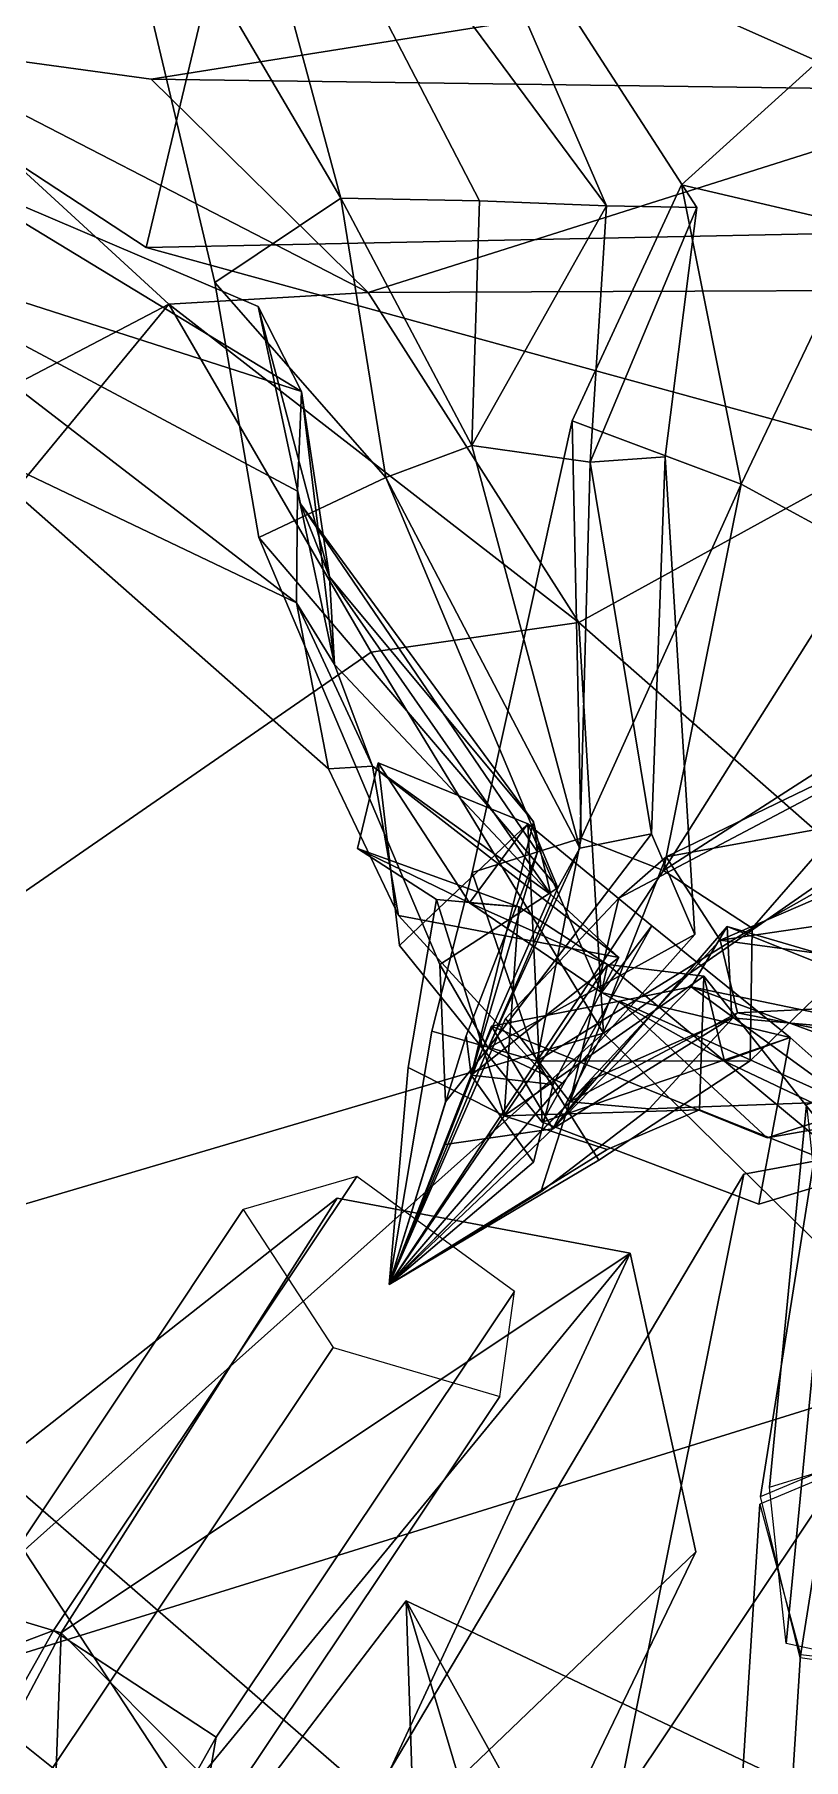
# Model space of a CAD drawing. Header units: metres. Extents: x -488 to 282, y -579 to 399.
# Drawn here: x 138.03 to 150.72, y 228.45 to 256.93 of the extents above; entities that cross this region are included whole.
import ezdxf

# ---------------------------------------------------------------- set-up
doc = ezdxf.new("R2010")
doc.units = ezdxf.units.M

msp = doc.modelspace()

# ---------------------------------------------------------------- linework, layer by layer
at = {"layer": 'coreopsi_1InfInt', "color": 3}
for points in [[(153.1245, 233.8626, 378.8858), (153.7363, 240.1705, 387.2582), (150.7728, 239.2593, 388.1613), (150.1609, 232.9514, 379.7889)], [(150.1609, 232.9514, 379.7889), (150.7728, 239.2593, 388.1613), (151.0481, 236.6798, 390.0847), (150.4362, 230.3719, 381.7122)], [(150.4362, 230.3719, 381.7122), (151.0481, 236.6798, 390.0847), (154.2466, 235.9918, 390.3692), (153.6347, 229.6839, 381.9968)], [(152.437, 227.3158, 370.6317), (152.854, 233.8638, 378.812), (150.0011, 232.6679, 379.9144), (149.5891, 226.1692, 371.7978)], [(149.5891, 226.1692, 371.7978), (150.0011, 232.6679, 379.9144), (150.6737, 230.1855, 381.8673), (150.2598, 223.6549, 373.7101)], [(150.2598, 223.6549, 373.7101), (150.6737, 230.1855, 381.8673), (153.8813, 229.8313, 381.9875), (153.4613, 223.2328, 373.7432)]]:
    msp.add_3dface(points, dxfattribs=at)
at = {"layer": 'coreopsi_1Pdcel', "color": 3}
for points in [[(152.8678, 233.9919, 378.9869), (153.7909, 239.806, 387.682), (150.9381, 238.6101, 388.7845), (150.015, 232.7961, 380.0894)], [(150.015, 232.7961, 380.0894), (150.9381, 238.6101, 388.7845), (151.5914, 235.9495, 390.4942), (150.6683, 230.1354, 381.799)], [(138.345, 230.5866, 330.7938), (143.3519, 238.0755, 336.0223), (141.4769, 237.5314, 338.5946), (136.3362, 229.8249, 333.2048)], [(141.0311, 228.8234, 331.1179), (145.9557, 236.1785, 336.2473), (143.3519, 238.0755, 336.0223), (138.345, 230.5866, 330.7938)], [(136.3362, 229.8249, 333.2048), (141.4769, 237.5314, 338.5946), (142.9589, 235.2534, 340.4382), (137.8183, 227.547, 335.0484)], [(140.7074, 226.9556, 333.7323), (145.7142, 234.4444, 338.9608), (145.9557, 236.1785, 336.2473), (141.0311, 228.8234, 331.1179)], [(150.6683, 230.1354, 381.799), (151.5914, 235.9495, 390.4942), (154.7872, 235.4859, 390.4649), (153.8641, 229.6718, 381.7698)], [(137.8183, 227.547, 335.0484), (142.9589, 235.2534, 340.4382), (145.7142, 234.4444, 338.9608), (140.7074, 226.9556, 333.7323)], [(134.1299, 223.0896, 324.9188), (138.345, 230.5866, 330.7938), (136.3362, 229.8249, 333.2048), (132.0108, 222.1112, 327.1506)], [(136.8837, 221.4596, 325.353), (141.0311, 228.8234, 331.1179), (138.345, 230.5866, 330.7938), (134.1299, 223.0896, 324.9188)], [(136.4922, 219.4586, 327.8573), (140.7074, 226.9556, 333.7323), (141.0311, 228.8234, 331.1179), (136.8837, 221.4596, 325.353)]]:
    msp.add_3dface(points, dxfattribs=at)
at = {"layer": 'coreopsi_1Petal1', "color": 3}
for points in [[(156.7451, 258.1953, 428.5307), (144.9867, 274.3163, 430.4439), (152.7607, 256.4177, 424.2938)], [(156.7451, 258.1953, 428.5307), (152.7607, 256.4177, 424.2938), (144.9867, 274.3163, 430.4439)], [(161.9774, 261.6222, 393.9005), (148.2143, 271.7744, 396.5371), (159.8847, 256.3162, 397.2447)], [(161.9774, 261.6222, 393.9005), (159.8847, 256.3162, 397.2447), (148.2143, 271.7744, 396.5371)], [(140.6328, 263.3239, 340.0279), (139.0429, 261.1072, 343.3558), (143.0867, 254.2246, 344.6667)], [(140.6328, 263.3239, 340.0279), (143.0867, 254.2246, 344.6667), (139.0429, 261.1072, 343.3558)], [(147.4718, 254.0972, 341.1129), (144.4691, 261.0244, 338.3729), (140.6328, 263.3239, 340.0279)], [(147.4718, 254.0972, 341.1129), (140.6328, 263.3239, 340.0279), (144.4691, 261.0244, 338.3729)], [(145.3779, 254.1804, 342.7848), (147.4718, 254.0972, 341.1129), (140.6328, 263.3239, 340.0279)], [(145.3779, 254.1804, 342.7848), (140.6328, 263.3239, 340.0279), (147.4718, 254.0972, 341.1129)], [(140.6328, 263.3239, 340.0279), (143.0867, 254.2246, 344.6667), (145.3779, 254.1804, 342.7848)], [(140.6328, 263.3239, 340.0279), (145.3779, 254.1804, 342.7848), (143.0867, 254.2246, 344.6667)], [(143.0867, 254.2246, 344.6667), (139.0429, 261.1072, 343.3558), (141.0067, 252.832, 346.4802)], [(143.0867, 254.2246, 344.6667), (141.0067, 252.832, 346.4802), (139.0429, 261.1072, 343.3558)], [(148.9624, 254.0695, 338.8849), (144.4691, 261.0244, 338.3729), (147.4718, 254.0972, 341.1129)], [(148.9624, 254.0695, 338.8849), (147.4718, 254.0972, 341.1129), (144.4691, 261.0244, 338.3729)], [(141.6023, 260.6441, 438.8218), (133.0594, 257.8887, 448.415), (139.876, 253.4092, 440.6976)], [(141.6023, 260.6441, 438.8218), (139.876, 253.4092, 440.6976), (133.0594, 257.8887, 448.415)], [(141.6023, 260.6441, 438.8218), (139.876, 253.4092, 440.6976), (157.0808, 253.7648, 430.4177)], [(141.6023, 260.6441, 438.8218), (157.0808, 253.7648, 430.4177), (139.876, 253.4092, 440.6976)], [(155.9129, 257.4209, 428.208), (141.6023, 260.6441, 438.8218), (157.0808, 253.7648, 430.4177)], [(155.9129, 257.4209, 428.208), (157.0808, 253.7648, 430.4177), (141.6023, 260.6441, 438.8218)], [(151.7174, 253.7409, 338.1578), (154.2001, 259.4164, 332.9554), (148.7073, 254.4433, 338.1701)], [(151.7174, 253.7409, 338.1578), (148.7073, 254.4433, 338.1701), (154.2001, 259.4164, 332.9554)], [(153.5929, 258.3652, 424.0988), (139.9558, 256.1922, 439.4537), (154.0544, 255.998, 429.2103)], [(153.5929, 258.3652, 424.0988), (154.0544, 255.998, 429.2103), (139.9558, 256.1922, 439.4537)], [(135.5404, 256.7929, 449.2305), (124.6777, 244.3223, 462.7454), (140.2463, 252.4772, 451.8503)], [(135.5404, 256.7929, 449.2305), (140.2463, 252.4772, 451.8503), (124.6777, 244.3223, 462.7454)], [(139.9558, 256.1922, 439.4537), (135.5404, 256.7929, 449.2305), (143.5405, 252.6704, 441.1171)], [(139.9558, 256.1922, 439.4537), (143.5405, 252.6704, 441.1171), (135.5404, 256.7929, 449.2305)], [(143.5405, 252.6704, 441.1171), (135.5404, 256.7929, 449.2305), (140.2463, 252.4772, 451.8503)], [(143.5405, 252.6704, 441.1171), (140.2463, 252.4772, 451.8503), (135.5404, 256.7929, 449.2305)], [(154.0544, 255.998, 429.2103), (139.9558, 256.1922, 439.4537), (143.5405, 252.6704, 441.1171)], [(154.0544, 255.998, 429.2103), (143.5405, 252.6704, 441.1171), (139.9558, 256.1922, 439.4537)], [(154.0544, 255.998, 429.2103), (143.5405, 252.6704, 441.1171), (157.0107, 252.7247, 430.0587)], [(154.0544, 255.998, 429.2103), (157.0107, 252.7247, 430.0587), (143.5405, 252.6704, 441.1171)], [(142.4408, 251.0333, 349.0059), (136.3713, 254.7229, 352.7555), (134.5203, 253.5762, 356.9984)], [(142.4408, 251.0333, 349.0059), (134.5203, 253.5762, 356.9984), (136.3713, 254.7229, 352.7555)], [(141.7209, 252.4396, 346.8401), (136.3713, 254.7229, 352.7555), (142.4408, 251.0333, 349.0059)], [(141.7209, 252.4396, 346.8401), (142.4408, 251.0333, 349.0059), (136.3713, 254.7229, 352.7555)], [(149.6937, 249.5073, 339.0092), (148.7073, 254.4433, 338.1701), (146.9038, 250.5522, 338.9639)], [(149.6937, 249.5073, 339.0092), (146.9038, 250.5522, 338.9639), (148.7073, 254.4433, 338.1701)], [(151.7174, 253.7409, 338.1578), (148.7073, 254.4433, 338.1701), (149.6937, 249.5073, 339.0092)], [(151.7174, 253.7409, 338.1578), (149.6937, 249.5073, 339.0092), (148.7073, 254.4433, 338.1701)], [(143.0867, 254.2246, 344.6667), (141.0067, 252.832, 346.4802), (143.8303, 249.6134, 343.7036)], [(143.0867, 254.2246, 344.6667), (143.8303, 249.6134, 343.7036), (141.0067, 252.832, 346.4802)], [(143.0867, 254.2246, 344.6667), (143.8303, 249.6134, 343.7036), (145.2487, 250.1427, 341.9137)], [(143.0867, 254.2246, 344.6667), (145.2487, 250.1427, 341.9137), (143.8303, 249.6134, 343.7036)], [(145.3779, 254.1804, 342.7848), (143.0867, 254.2246, 344.6667), (145.2487, 250.1427, 341.9137)], [(145.3779, 254.1804, 342.7848), (145.2487, 250.1427, 341.9137), (143.0867, 254.2246, 344.6667)], [(145.2487, 250.1427, 341.9137), (147.4718, 254.0972, 341.1129), (145.3779, 254.1804, 342.7848)], [(145.2487, 250.1427, 341.9137), (145.3779, 254.1804, 342.7848), (147.4718, 254.0972, 341.1129)], [(145.2487, 250.1427, 341.9137), (147.2004, 249.8701, 340.0732), (147.4718, 254.0972, 341.1129)], [(145.2487, 250.1427, 341.9137), (147.4718, 254.0972, 341.1129), (147.2004, 249.8701, 340.0732)], [(147.2004, 249.8701, 340.0732), (148.9624, 254.0695, 338.8849), (147.4718, 254.0972, 341.1129)], [(147.2004, 249.8701, 340.0732), (147.4718, 254.0972, 341.1129), (148.9624, 254.0695, 338.8849)], [(148.4388, 249.9537, 338.434), (148.9624, 254.0695, 338.8849), (147.2004, 249.8701, 340.0732)], [(148.4388, 249.9537, 338.434), (147.2004, 249.8701, 340.0732), (148.9624, 254.0695, 338.8849)], [(157.0808, 253.7648, 430.4177), (139.876, 253.4092, 440.6976), (154.5633, 249.3829, 427.0341)], [(157.0808, 253.7648, 430.4177), (154.5633, 249.3829, 427.0341), (139.876, 253.4092, 440.6976)], [(151.7174, 253.7409, 338.1578), (149.6937, 249.5073, 339.0092), (151.7358, 248.393, 338.7193)], [(151.7174, 253.7409, 338.1578), (151.7358, 248.393, 338.7193), (149.6937, 249.5073, 339.0092)], [(142.3744, 249.3907, 351.1236), (142.4408, 251.0333, 349.0059), (134.5203, 253.5762, 356.9984)], [(142.3744, 249.3907, 351.1236), (134.5203, 253.5762, 356.9984), (142.4408, 251.0333, 349.0059)], [(134.5203, 253.5762, 356.9984), (136.717, 250.235, 358.5881), (142.3554, 247.5484, 353.447)], [(134.5203, 253.5762, 356.9984), (142.3554, 247.5484, 353.447), (136.717, 250.235, 358.5881)], [(134.5203, 253.5762, 356.9984), (142.3554, 247.5484, 353.447), (142.3744, 249.3907, 351.1236)], [(134.5203, 253.5762, 356.9984), (142.3744, 249.3907, 351.1236), (142.3554, 247.5484, 353.447)], [(147.0167, 247.2221, 443.6523), (143.5405, 252.6704, 441.1171), (140.2463, 252.4772, 451.8503)], [(147.0167, 247.2221, 443.6523), (140.2463, 252.4772, 451.8503), (143.5405, 252.6704, 441.1171)], [(143.8303, 249.6134, 343.7036), (141.0067, 252.832, 346.4802), (141.7331, 248.6274, 345.5764)], [(143.8303, 249.6134, 343.7036), (141.7331, 248.6274, 345.5764), (141.0067, 252.832, 346.4802)], [(157.0107, 252.7247, 430.0587), (143.5405, 252.6704, 441.1171), (147.0167, 247.2221, 443.6523)], [(157.0107, 252.7247, 430.0587), (147.0167, 247.2221, 443.6523), (143.5405, 252.6704, 441.1171)], [(147.0167, 247.2221, 443.6523), (151.5054, 243.2753, 444.4891), (157.0107, 252.7247, 430.0587)], [(147.0167, 247.2221, 443.6523), (157.0107, 252.7247, 430.0587), (151.5054, 243.2753, 444.4891)], [(140.2463, 252.4772, 451.8503), (124.6777, 244.3223, 462.7454), (124.8447, 233.7753, 469.0289)], [(140.2463, 252.4772, 451.8503), (124.8447, 233.7753, 469.0289), (124.6777, 244.3223, 462.7454)], [(143.5867, 246.7317, 453.7119), (140.2463, 252.4772, 451.8503), (124.8447, 233.7753, 469.0289)], [(143.5867, 246.7317, 453.7119), (124.8447, 233.7753, 469.0289), (140.2463, 252.4772, 451.8503)], [(147.0167, 247.2221, 443.6523), (140.2463, 252.4772, 451.8503), (143.5867, 246.7317, 453.7119)], [(147.0167, 247.2221, 443.6523), (143.5867, 246.7317, 453.7119), (140.2463, 252.4772, 451.8503)], [(142.4242, 249.1784, 344.3327), (141.7209, 252.4396, 346.8401), (142.9027, 247.9756, 345.9301)], [(142.4242, 249.1784, 344.3327), (142.9027, 247.9756, 345.9301), (141.7209, 252.4396, 346.8401)], [(142.9027, 247.9756, 345.9301), (141.7209, 252.4396, 346.8401), (142.4408, 251.0333, 349.0059)], [(142.9027, 247.9756, 345.9301), (142.4408, 251.0333, 349.0059), (141.7209, 252.4396, 346.8401)], [(142.9828, 246.5293, 348.2045), (142.4408, 251.0333, 349.0059), (142.3744, 249.3907, 351.1236)], [(142.9828, 246.5293, 348.2045), (142.3744, 249.3907, 351.1236), (142.4408, 251.0333, 349.0059)], [(142.9828, 246.5293, 348.2045), (142.9027, 247.9756, 345.9301), (142.4408, 251.0333, 349.0059)], [(142.9828, 246.5293, 348.2045), (142.4408, 251.0333, 349.0059), (142.9027, 247.9756, 345.9301)], [(147.052, 243.6602, 342.5835), (146.9038, 250.5522, 338.9639), (145.2566, 243.0932, 341.1568)], [(147.052, 243.6602, 342.5835), (145.2566, 243.0932, 341.1568), (146.9038, 250.5522, 338.9639)], [(149.6937, 249.5073, 339.0092), (146.9038, 250.5522, 338.9639), (147.052, 243.6602, 342.5835)], [(149.6937, 249.5073, 339.0092), (147.052, 243.6602, 342.5835), (146.9038, 250.5522, 338.9639)], [(142.3554, 247.5484, 353.447), (136.717, 250.235, 358.5881), (142.8836, 244.8049, 354.7692)], [(142.3554, 247.5484, 353.447), (142.8836, 244.8049, 354.7692), (136.717, 250.235, 358.5881)], [(145.2487, 250.1427, 341.9137), (143.8303, 249.6134, 343.7036), (147.033, 243.499, 342.3552)], [(145.2487, 250.1427, 341.9137), (147.033, 243.499, 342.3552), (143.8303, 249.6134, 343.7036)], [(147.033, 243.499, 342.3552), (147.2004, 249.8701, 340.0732), (145.2487, 250.1427, 341.9137)], [(147.033, 243.499, 342.3552), (145.2487, 250.1427, 341.9137), (147.2004, 249.8701, 340.0732)], [(148.2163, 243.7331, 341.0948), (147.2004, 249.8701, 340.0732), (147.033, 243.499, 342.3552)], [(148.2163, 243.7331, 341.0948), (147.033, 243.499, 342.3552), (147.2004, 249.8701, 340.0732)], [(148.2163, 243.7331, 341.0948), (148.4388, 249.9537, 338.434), (147.2004, 249.8701, 340.0732)], [(148.2163, 243.7331, 341.0948), (147.2004, 249.8701, 340.0732), (148.4388, 249.9537, 338.434)], [(148.932, 242.0735, 339.8486), (148.4388, 249.9537, 338.434), (148.2163, 243.7331, 341.0948)], [(148.932, 242.0735, 339.8486), (148.2163, 243.7331, 341.0948), (148.4388, 249.9537, 338.434)], [(143.8303, 249.6134, 343.7036), (141.7331, 248.6274, 345.5764), (146.6674, 242.8419, 343.9024)], [(143.8303, 249.6134, 343.7036), (146.6674, 242.8419, 343.9024), (141.7331, 248.6274, 345.5764)], [(147.033, 243.499, 342.3552), (143.8303, 249.6134, 343.7036), (146.6674, 242.8419, 343.9024)], [(147.033, 243.499, 342.3552), (146.6674, 242.8419, 343.9024), (143.8303, 249.6134, 343.7036)], [(148.4125, 243.1269, 341.6758), (149.6937, 249.5073, 339.0092), (147.052, 243.6602, 342.5835)], [(148.4125, 243.1269, 341.6758), (147.052, 243.6602, 342.5835), (149.6937, 249.5073, 339.0092)], [(151.7358, 248.393, 338.7193), (149.6937, 249.5073, 339.0092), (148.4125, 243.1269, 341.6758)], [(151.7358, 248.393, 338.7193), (148.4125, 243.1269, 341.6758), (149.6937, 249.5073, 339.0092)], [(142.3744, 249.3907, 351.1236), (142.3554, 247.5484, 353.447), (142.9828, 246.5293, 348.2045)], [(142.3744, 249.3907, 351.1236), (142.9828, 246.5293, 348.2045), (142.3554, 247.5484, 353.447)], [(146.3309, 243.4357, 340.3202), (142.4242, 249.1784, 344.3327), (146.2665, 243.9298, 342.4582)], [(146.3309, 243.4357, 340.3202), (146.2665, 243.9298, 342.4582), (142.4242, 249.1784, 344.3327)], [(146.2665, 243.9298, 342.4582), (142.4242, 249.1784, 344.3327), (142.9027, 247.9756, 345.9301)], [(146.2665, 243.9298, 342.4582), (142.9027, 247.9756, 345.9301), (142.4242, 249.1784, 344.3327)], [(146.6674, 242.8419, 343.9024), (141.7331, 248.6274, 345.5764), (144.7236, 241.5773, 343.4525)], [(146.6674, 242.8419, 343.9024), (144.7236, 241.5773, 343.4525), (141.7331, 248.6274, 345.5764)], [(148.4125, 243.1269, 341.6758), (153.6214, 246.4785, 338.9445), (151.7358, 248.393, 338.7193)], [(148.4125, 243.1269, 341.6758), (151.7358, 248.393, 338.7193), (153.6214, 246.4785, 338.9445)], [(146.2665, 243.9298, 342.4582), (142.9027, 247.9756, 345.9301), (146.5511, 242.7306, 343.693)], [(146.2665, 243.9298, 342.4582), (146.5511, 242.7306, 343.693), (142.9027, 247.9756, 345.9301)], [(146.5511, 242.7306, 343.693), (142.9027, 247.9756, 345.9301), (142.9828, 246.5293, 348.2045)], [(146.5511, 242.7306, 343.693), (142.9828, 246.5293, 348.2045), (142.9027, 247.9756, 345.9301)], [(142.3554, 247.5484, 353.447), (142.8836, 244.8049, 354.7692), (143.6089, 244.8523, 349.7182)], [(142.3554, 247.5484, 353.447), (143.6089, 244.8523, 349.7182), (142.8836, 244.8049, 354.7692)], [(142.3554, 247.5484, 353.447), (143.6089, 244.8523, 349.7182), (142.9828, 246.5293, 348.2045)], [(142.3554, 247.5484, 353.447), (142.9828, 246.5293, 348.2045), (143.6089, 244.8523, 349.7182)], [(143.5867, 246.7317, 453.7119), (147.4198, 240.4407, 455.715), (147.0167, 247.2221, 443.6523)], [(143.5867, 246.7317, 453.7119), (147.0167, 247.2221, 443.6523), (147.4198, 240.4407, 455.715)], [(147.4198, 240.4407, 455.715), (151.5054, 243.2753, 444.4891), (147.0167, 247.2221, 443.6523)], [(147.4198, 240.4407, 455.715), (147.0167, 247.2221, 443.6523), (151.5054, 243.2753, 444.4891)], [(124.8447, 233.7753, 469.0289), (147.4198, 240.4407, 455.715), (143.5867, 246.7317, 453.7119)], [(124.8447, 233.7753, 469.0289), (143.5867, 246.7317, 453.7119), (147.4198, 240.4407, 455.715)], [(142.9828, 246.5293, 348.2045), (143.6089, 244.8523, 349.7182), (146.5511, 242.7306, 343.693)], [(142.9828, 246.5293, 348.2045), (146.5511, 242.7306, 343.693), (143.6089, 244.8523, 349.7182)], [(148.455, 243.3534, 341.8049), (154.5274, 246.2882, 337.9145), (147.6738, 242.6738, 339.6816)], [(148.455, 243.3534, 341.8049), (147.6738, 242.6738, 339.6816), (154.5274, 246.2882, 337.9145)], [(149.8765, 242.1789, 341.6327), (153.6214, 246.4785, 338.9445), (148.4125, 243.1269, 341.6758)], [(149.8765, 242.1789, 341.6327), (148.4125, 243.1269, 341.6758), (153.6214, 246.4785, 338.9445)], [(155.5048, 244.6369, 340.1939), (154.5274, 246.2882, 337.9145), (148.455, 243.3534, 341.8049)], [(155.5048, 244.6369, 340.1939), (148.455, 243.3534, 341.8049), (154.5274, 246.2882, 337.9145)], [(149.8765, 242.1789, 341.6327), (155.1994, 245.1797, 338.7194), (153.6214, 246.4785, 338.9445)], [(149.8765, 242.1789, 341.6327), (153.6214, 246.4785, 338.9445), (155.1994, 245.1797, 338.7194)], [(149.8419, 239.984, 341.6595), (155.1994, 245.1797, 338.7194), (149.8765, 242.1789, 341.6327)], [(149.8419, 239.984, 341.6595), (149.8765, 242.1789, 341.6327), (155.1994, 245.1797, 338.7194)], [(143.365, 243.4916, 350.525), (143.7037, 244.9067, 354.4365), (145.2111, 242.5919, 350.6258)], [(143.365, 243.4916, 350.525), (145.2111, 242.5919, 350.6258), (143.7037, 244.9067, 354.4365)], [(143.7037, 244.9067, 354.4365), (144.0554, 241.888, 362.1558), (146.1759, 243.8975, 354.674)], [(143.7037, 244.9067, 354.4365), (146.1759, 243.8975, 354.674), (144.0554, 241.888, 362.1558)], [(145.2111, 242.5919, 350.6258), (143.7037, 244.9067, 354.4365), (146.1759, 243.8975, 354.674)], [(145.2111, 242.5919, 350.6258), (146.1759, 243.8975, 354.674), (143.7037, 244.9067, 354.4365)], [(143.6089, 244.8523, 349.7182), (142.8836, 244.8049, 354.7692), (144.037, 242.3832, 351.3299)], [(143.6089, 244.8523, 349.7182), (144.037, 242.3832, 351.3299), (142.8836, 244.8049, 354.7692)], [(146.5511, 242.7306, 343.693), (143.6089, 244.8523, 349.7182), (147.6747, 241.6932, 344.4807)], [(146.5511, 242.7306, 343.693), (147.6747, 241.6932, 344.4807), (143.6089, 244.8523, 349.7182)], [(143.6089, 244.8523, 349.7182), (144.037, 242.3832, 351.3299), (147.6747, 241.6932, 344.4807)], [(143.6089, 244.8523, 349.7182), (147.6747, 241.6932, 344.4807), (144.037, 242.3832, 351.3299)], [(149.35, 241.9757, 342.3148), (155.5048, 244.6369, 340.1939), (148.455, 243.3534, 341.8049)], [(149.35, 241.9757, 342.3148), (148.455, 243.3534, 341.8049), (155.5048, 244.6369, 340.1939)], [(156.1441, 242.9796, 341.7237), (155.5048, 244.6369, 340.1939), (149.35, 241.9757, 342.3148)], [(156.1441, 242.9796, 341.7237), (149.35, 241.9757, 342.3148), (155.5048, 244.6369, 340.1939)], [(146.1759, 243.8975, 354.674), (144.0554, 241.888, 362.1558), (146.4124, 238.9724, 365.1032)], [(146.1759, 243.8975, 354.674), (146.4124, 238.9724, 365.1032), (144.0554, 241.888, 362.1558)], [(147.3911, 241.1159, 351.2088), (145.2111, 242.5919, 350.6258), (146.1759, 243.8975, 354.674)], [(147.3911, 241.1159, 351.2088), (146.1759, 243.8975, 354.674), (145.2111, 242.5919, 350.6258)], [(145.2401, 239.7491, 341.0998), (146.2665, 243.9298, 342.4582), (146.5511, 242.7306, 343.693)], [(145.2401, 239.7491, 341.0998), (146.5511, 242.7306, 343.693), (146.2665, 243.9298, 342.4582)], [(145.2401, 239.7491, 341.0998), (146.3309, 243.4357, 340.3202), (146.2665, 243.9298, 342.4582)], [(145.2401, 239.7491, 341.0998), (146.2665, 243.9298, 342.4582), (146.3309, 243.4357, 340.3202)], [(145.5204, 240.1961, 340.3217), (148.2163, 243.7331, 341.0948), (147.033, 243.499, 342.3552)], [(145.5204, 240.1961, 340.3217), (147.033, 243.499, 342.3552), (148.2163, 243.7331, 341.0948)], [(145.5204, 240.1961, 340.3217), (148.932, 242.0735, 339.8486), (148.2163, 243.7331, 341.0948)], [(145.5204, 240.1961, 340.3217), (148.2163, 243.7331, 341.0948), (148.932, 242.0735, 339.8486)], [(147.3911, 241.1159, 351.2088), (146.1759, 243.8975, 354.674), (148.2177, 242.215, 355.106)], [(147.3911, 241.1159, 351.2088), (148.2177, 242.215, 355.106), (146.1759, 243.8975, 354.674)], [(148.2177, 242.215, 355.106), (146.1759, 243.8975, 354.674), (146.4124, 238.9724, 365.1032)], [(148.2177, 242.215, 355.106), (146.4124, 238.9724, 365.1032), (146.1759, 243.8975, 354.674)], [(144.666, 242.6481, 342.655), (143.365, 243.4916, 350.525), (146.0247, 242.5275, 344.375)], [(144.666, 242.6481, 342.655), (146.0247, 242.5275, 344.375), (143.365, 243.4916, 350.525)], [(146.0247, 242.5275, 344.375), (143.365, 243.4916, 350.525), (145.2111, 242.5919, 350.6258)], [(146.0247, 242.5275, 344.375), (145.2111, 242.5919, 350.6258), (143.365, 243.4916, 350.525)], [(147.052, 243.6602, 342.5835), (145.2566, 243.0932, 341.1568), (146.3227, 239.9797, 339.9266)], [(147.052, 243.6602, 342.5835), (146.3227, 239.9797, 339.9266), (145.2566, 243.0932, 341.1568)], [(147.033, 243.499, 342.3552), (146.6674, 242.8419, 343.9024), (145.5204, 240.1961, 340.3217)], [(147.033, 243.499, 342.3552), (145.5204, 240.1961, 340.3217), (146.6674, 242.8419, 343.9024)], [(148.4125, 243.1269, 341.6758), (147.052, 243.6602, 342.5835), (146.3227, 239.9797, 339.9266)], [(148.4125, 243.1269, 341.6758), (146.3227, 239.9797, 339.9266), (147.052, 243.6602, 342.5835)], [(145.1559, 240.3997, 339.2859), (146.3309, 243.4357, 340.3202), (145.2401, 239.7491, 341.0998)], [(145.1559, 240.3997, 339.2859), (145.2401, 239.7491, 341.0998), (146.3309, 243.4357, 340.3202)], [(149.35, 241.9757, 342.3148), (148.455, 243.3534, 341.8049), (146.868, 239.3101, 340.2982)], [(149.35, 241.9757, 342.3148), (146.868, 239.3101, 340.2982), (148.455, 243.3534, 341.8049)], [(148.455, 243.3534, 341.8049), (147.6738, 242.6738, 339.6816), (146.868, 239.3101, 340.2982)], [(148.455, 243.3534, 341.8049), (146.868, 239.3101, 340.2982), (147.6738, 242.6738, 339.6816)], [(147.4198, 240.4407, 455.715), (153.0338, 234.929, 454.5194), (151.5054, 243.2753, 444.4891)], [(147.4198, 240.4407, 455.715), (151.5054, 243.2753, 444.4891), (153.0338, 234.929, 454.5194)], [(146.3227, 239.9797, 339.9266), (145.2566, 243.0932, 341.1568), (144.5883, 240.4782, 340.6667)], [(146.3227, 239.9797, 339.9266), (144.5883, 240.4782, 340.6667), (145.2566, 243.0932, 341.1568)], [(146.3227, 239.9797, 339.9266), (149.8765, 242.1789, 341.6327), (148.4125, 243.1269, 341.6758)], [(146.3227, 239.9797, 339.9266), (148.4125, 243.1269, 341.6758), (149.8765, 242.1789, 341.6327)], [(149.35, 241.9757, 342.3148), (155.9297, 241.0949, 343.6402), (156.1441, 242.9796, 341.7237)], [(149.35, 241.9757, 342.3148), (156.1441, 242.9796, 341.7237), (155.9297, 241.0949, 343.6402)], [(144.1991, 239.8752, 340.7156), (144.666, 242.6481, 342.655), (145.7854, 239.0796, 341.4713)], [(144.1991, 239.8752, 340.7156), (145.7854, 239.0796, 341.4713), (144.666, 242.6481, 342.655)], [(145.7854, 239.0796, 341.4713), (144.666, 242.6481, 342.655), (146.0247, 242.5275, 344.375)], [(145.7854, 239.0796, 341.4713), (146.0247, 242.5275, 344.375), (144.666, 242.6481, 342.655)], [(146.6674, 242.8419, 343.9024), (144.7236, 241.5773, 343.4525), (145.5204, 240.1961, 340.3217)], [(146.6674, 242.8419, 343.9024), (145.5204, 240.1961, 340.3217), (144.7236, 241.5773, 343.4525)], [(146.0247, 242.5275, 344.375), (145.2111, 242.5919, 350.6258), (147.4886, 241.5794, 344.3319)], [(146.0247, 242.5275, 344.375), (147.4886, 241.5794, 344.3319), (145.2111, 242.5919, 350.6258)], [(147.4886, 241.5794, 344.3319), (145.2111, 242.5919, 350.6258), (147.3911, 241.1159, 351.2088)], [(147.4886, 241.5794, 344.3319), (147.3911, 241.1159, 351.2088), (145.2111, 242.5919, 350.6258)], [(146.5511, 242.7306, 343.693), (147.6747, 241.6932, 344.4807), (145.2401, 239.7491, 341.0998)], [(146.5511, 242.7306, 343.693), (145.2401, 239.7491, 341.0998), (147.6747, 241.6932, 344.4807)], [(146.868, 239.3101, 340.2982), (147.6738, 242.6738, 339.6816), (145.8039, 240.6848, 339.4135)], [(146.868, 239.3101, 340.2982), (145.8039, 240.6848, 339.4135), (147.6738, 242.6738, 339.6816)], [(147.6747, 241.6932, 344.4807), (144.037, 242.3832, 351.3299), (146.5924, 239.5983, 344.3391)], [(147.6747, 241.6932, 344.4807), (146.5924, 239.5983, 344.3391), (144.037, 242.3832, 351.3299)], [(145.7854, 239.0796, 341.4713), (146.0247, 242.5275, 344.375), (147.4886, 241.5794, 344.3319)], [(145.7854, 239.0796, 341.4713), (147.4886, 241.5794, 344.3319), (146.0247, 242.5275, 344.375)], [(146.7382, 239.617, 338.9427), (148.932, 242.0735, 339.8486), (145.5204, 240.1961, 340.3217)], [(146.7382, 239.617, 338.9427), (145.5204, 240.1961, 340.3217), (148.932, 242.0735, 339.8486)], [(146.3227, 239.9797, 339.9266), (149.8419, 239.984, 341.6595), (149.8765, 242.1789, 341.6327)], [(146.3227, 239.9797, 339.9266), (149.8765, 242.1789, 341.6327), (149.8419, 239.984, 341.6595)], [(146.4124, 238.9724, 365.1032), (150.5036, 240.3744, 355.5307), (148.2177, 242.215, 355.106)], [(146.4124, 238.9724, 365.1032), (148.2177, 242.215, 355.106), (150.5036, 240.3744, 355.5307)], [(148.8681, 241.2073, 343.6526), (149.4623, 242.2048, 342.3832), (146.5877, 238.8632, 341.0763)], [(148.8681, 241.2073, 343.6526), (146.5877, 238.8632, 341.0763), (149.4623, 242.2048, 342.3832)], [(149.4623, 242.2048, 342.3832), (149.5425, 240.6949, 340.5682), (146.5877, 238.8632, 341.0763)], [(149.4623, 242.2048, 342.3832), (146.5877, 238.8632, 341.0763), (149.5425, 240.6949, 340.5682)], [(148.2177, 242.215, 355.106), (150.5036, 240.3744, 355.5307), (147.3911, 241.1159, 351.2088)], [(148.2177, 242.215, 355.106), (147.3911, 241.1159, 351.2088), (150.5036, 240.3744, 355.5307)], [(148.8681, 241.2073, 343.6526), (155.2834, 239.8758, 346.2085), (149.4623, 242.2048, 342.3832)], [(148.8681, 241.2073, 343.6526), (149.4623, 242.2048, 342.3832), (155.2834, 239.8758, 346.2085)], [(149.4623, 242.2048, 342.3832), (156.8313, 240.044, 343.6681), (149.5425, 240.6949, 340.5682)], [(149.4623, 242.2048, 342.3832), (149.5425, 240.6949, 340.5682), (156.8313, 240.044, 343.6681)], [(155.2834, 239.8758, 346.2085), (156.8313, 240.044, 343.6681), (149.4623, 242.2048, 342.3832)], [(155.2834, 239.8758, 346.2085), (149.4623, 242.2048, 342.3832), (156.8313, 240.044, 343.6681)], [(146.868, 239.3101, 340.2982), (149.6346, 240.7765, 343.5496), (149.35, 241.9757, 342.3148)], [(146.868, 239.3101, 340.2982), (149.35, 241.9757, 342.3148), (149.6346, 240.7765, 343.5496)], [(149.6346, 240.7765, 343.5496), (155.9297, 241.0949, 343.6402), (149.35, 241.9757, 342.3148)], [(149.6346, 240.7765, 343.5496), (149.35, 241.9757, 342.3148), (155.9297, 241.0949, 343.6402)], [(145.5204, 240.1961, 340.3217), (144.7236, 241.5773, 343.4525), (144.8154, 239.3105, 341.9103)], [(145.5204, 240.1961, 340.3217), (144.8154, 239.3105, 341.9103), (144.7236, 241.5773, 343.4525)], [(147.6747, 241.6932, 344.4807), (146.5924, 239.5983, 344.3391), (145.2401, 239.7491, 341.0998)], [(147.6747, 241.6932, 344.4807), (145.2401, 239.7491, 341.0998), (146.5924, 239.5983, 344.3391)], [(147.4886, 241.5794, 344.3319), (149.0777, 241.3864, 343.7021), (145.7854, 239.0796, 341.4713)], [(147.4886, 241.5794, 344.3319), (145.7854, 239.0796, 341.4713), (149.0777, 241.3864, 343.7021)], [(147.3911, 241.1159, 351.2088), (149.42, 239.982, 350.903), (147.4886, 241.5794, 344.3319)], [(147.3911, 241.1159, 351.2088), (147.4886, 241.5794, 344.3319), (149.42, 239.982, 350.903)], [(147.4886, 241.5794, 344.3319), (149.42, 239.982, 350.903), (149.0777, 241.3864, 343.7021)], [(147.4886, 241.5794, 344.3319), (149.0777, 241.3864, 343.7021), (149.42, 239.982, 350.903)], [(149.0777, 241.3864, 343.7021), (149.0095, 239.179, 342.8639), (145.7854, 239.0796, 341.4713)], [(149.0777, 241.3864, 343.7021), (145.7854, 239.0796, 341.4713), (149.0095, 239.179, 342.8639)], [(146.5877, 238.8632, 341.0763), (147.6848, 240.9732, 344.913), (148.8681, 241.2073, 343.6526)], [(146.5877, 238.8632, 341.0763), (148.8681, 241.2073, 343.6526), (147.6848, 240.9732, 344.913)], [(147.6848, 240.9732, 344.913), (151.6321, 239.2004, 349.4971), (148.8681, 241.2073, 343.6526)], [(147.6848, 240.9732, 344.913), (148.8681, 241.2073, 343.6526), (151.6321, 239.2004, 349.4971)], [(148.8681, 241.2073, 343.6526), (151.6321, 239.2004, 349.4971), (153.8783, 239.3662, 348.0144)], [(148.8681, 241.2073, 343.6526), (153.8783, 239.3662, 348.0144), (151.6321, 239.2004, 349.4971)], [(153.8783, 239.3662, 348.0144), (155.2834, 239.8758, 346.2085), (148.8681, 241.2073, 343.6526)], [(153.8783, 239.3662, 348.0144), (148.8681, 241.2073, 343.6526), (155.2834, 239.8758, 346.2085)], [(149.0777, 241.3864, 343.7021), (151.6606, 238.1192, 350.2805), (149.0095, 239.179, 342.8639)], [(149.0777, 241.3864, 343.7021), (149.0095, 239.179, 342.8639), (151.6606, 238.1192, 350.2805)], [(149.42, 239.982, 350.903), (151.6606, 238.1192, 350.2805), (149.0777, 241.3864, 343.7021)], [(149.42, 239.982, 350.903), (149.0777, 241.3864, 343.7021), (151.6606, 238.1192, 350.2805)], [(146.5877, 238.8632, 341.0763), (145.5759, 240.5585, 344.4659), (147.6848, 240.9732, 344.913)], [(146.5877, 238.8632, 341.0763), (147.6848, 240.9732, 344.913), (145.5759, 240.5585, 344.4659)], [(145.5759, 240.5585, 344.4659), (150.1256, 238.7176, 350.8105), (147.6848, 240.9732, 344.913)], [(145.5759, 240.5585, 344.4659), (147.6848, 240.9732, 344.913), (150.1256, 238.7176, 350.8105)], [(150.5036, 240.3744, 355.5307), (149.42, 239.982, 350.903), (147.3911, 241.1159, 351.2088)], [(150.5036, 240.3744, 355.5307), (147.3911, 241.1159, 351.2088), (149.42, 239.982, 350.903)], [(147.6848, 240.9732, 344.913), (150.1256, 238.7176, 350.8105), (151.6321, 239.2004, 349.4971)], [(147.6848, 240.9732, 344.913), (151.6321, 239.2004, 349.4971), (150.1256, 238.7176, 350.8105)], [(149.6346, 240.7765, 343.5496), (156.1402, 239.4929, 344.9118), (155.9297, 241.0949, 343.6402)], [(149.6346, 240.7765, 343.5496), (155.9297, 241.0949, 343.6402), (156.1402, 239.4929, 344.9118)], [(146.868, 239.3101, 340.2982), (145.8039, 240.6848, 339.4135), (143.8828, 236.2971, 338.0602)], [(146.868, 239.3101, 340.2982), (143.8828, 236.2971, 338.0602), (145.8039, 240.6848, 339.4135)], [(146.5877, 238.8632, 341.0763), (149.5425, 240.6949, 340.5682), (147.2532, 239.6899, 339.4397)], [(146.5877, 238.8632, 341.0763), (147.2532, 239.6899, 339.4397), (149.5425, 240.6949, 340.5682)], [(146.868, 239.3101, 340.2982), (148.177, 239.1964, 343.9943), (149.6346, 240.7765, 343.5496)], [(146.868, 239.3101, 340.2982), (149.6346, 240.7765, 343.5496), (148.177, 239.1964, 343.9943)], [(148.177, 239.1964, 343.9943), (156.1402, 239.4929, 344.9118), (149.6346, 240.7765, 343.5496)], [(148.177, 239.1964, 343.9943), (149.6346, 240.7765, 343.5496), (156.1402, 239.4929, 344.9118)], [(124.8447, 233.7753, 469.0289), (134.9433, 229.3096, 468.1321), (147.4198, 240.4407, 455.715)], [(124.8447, 233.7753, 469.0289), (147.4198, 240.4407, 455.715), (134.9433, 229.3096, 468.1321)], [(147.4198, 240.4407, 455.715), (134.9433, 229.3096, 468.1321), (153.0338, 234.929, 454.5194)], [(147.4198, 240.4407, 455.715), (153.0338, 234.929, 454.5194), (134.9433, 229.3096, 468.1321)], [(146.3227, 239.9797, 339.9266), (144.5883, 240.4782, 340.6667), (143.8828, 236.2971, 338.0602)], [(146.3227, 239.9797, 339.9266), (143.8828, 236.2971, 338.0602), (144.5883, 240.4782, 340.6667)], [(143.8828, 236.2971, 338.0602), (145.1559, 240.3997, 339.2859), (145.2401, 239.7491, 341.0998)], [(143.8828, 236.2971, 338.0602), (145.2401, 239.7491, 341.0998), (145.1559, 240.3997, 339.2859)], [(144.8073, 238.6047, 341.7716), (145.5759, 240.5585, 344.4659), (146.5877, 238.8632, 341.0763)], [(144.8073, 238.6047, 341.7716), (146.5877, 238.8632, 341.0763), (145.5759, 240.5585, 344.4659)], [(146.4124, 238.9724, 365.1032), (149.9852, 237.6233, 363.1204), (150.5036, 240.3744, 355.5307)], [(146.4124, 238.9724, 365.1032), (150.5036, 240.3744, 355.5307), (149.9852, 237.6233, 363.1204)], [(150.5036, 240.3744, 355.5307), (152.683, 238.4354, 354.5088), (149.42, 239.982, 350.903)], [(150.5036, 240.3744, 355.5307), (149.42, 239.982, 350.903), (152.683, 238.4354, 354.5088)], [(150.5036, 240.3744, 355.5307), (149.9852, 237.6233, 363.1204), (152.683, 238.4354, 354.5088)], [(150.5036, 240.3744, 355.5307), (152.683, 238.4354, 354.5088), (149.9852, 237.6233, 363.1204)], [(143.8828, 236.2971, 338.0602), (146.7382, 239.617, 338.9427), (145.5204, 240.1961, 340.3217)], [(143.8828, 236.2971, 338.0602), (145.5204, 240.1961, 340.3217), (146.7382, 239.617, 338.9427)], [(145.5204, 240.1961, 340.3217), (144.8154, 239.3105, 341.9103), (143.8828, 236.2971, 338.0602)], [(145.5204, 240.1961, 340.3217), (143.8828, 236.2971, 338.0602), (144.8154, 239.3105, 341.9103)], [(143.8828, 236.2971, 338.0602), (147.3464, 238.3465, 339.9987), (146.3227, 239.9797, 339.9266)], [(143.8828, 236.2971, 338.0602), (146.3227, 239.9797, 339.9266), (147.3464, 238.3465, 339.9987)], [(143.8828, 236.2971, 338.0602), (144.1991, 239.8752, 340.7156), (145.7854, 239.0796, 341.4713)], [(143.8828, 236.2971, 338.0602), (145.7854, 239.0796, 341.4713), (144.1991, 239.8752, 340.7156)], [(145.2401, 239.7491, 341.0998), (146.2647, 238.3157, 341.9365), (143.8828, 236.2971, 338.0602)], [(145.2401, 239.7491, 341.0998), (143.8828, 236.2971, 338.0602), (146.2647, 238.3157, 341.9365)], [(145.2401, 239.7491, 341.0998), (146.5924, 239.5983, 344.3391), (146.2647, 238.3157, 341.9365)], [(145.2401, 239.7491, 341.0998), (146.2647, 238.3157, 341.9365), (146.5924, 239.5983, 344.3391)], [(147.3464, 238.3465, 339.9987), (149.8419, 239.984, 341.6595), (146.3227, 239.9797, 339.9266)], [(147.3464, 238.3465, 339.9987), (146.3227, 239.9797, 339.9266), (149.8419, 239.984, 341.6595)], [(149.42, 239.982, 350.903), (152.683, 238.4354, 354.5088), (151.6606, 238.1192, 350.2805)], [(149.42, 239.982, 350.903), (151.6606, 238.1192, 350.2805), (152.683, 238.4354, 354.5088)], [(146.5877, 238.8632, 341.0763), (147.2532, 239.6899, 339.4397), (143.8828, 236.2971, 338.0602)], [(146.5877, 238.8632, 341.0763), (143.8828, 236.2971, 338.0602), (147.2532, 239.6899, 339.4397)], [(143.8828, 236.2971, 338.0602), (146.3897, 237.8221, 341.4283), (146.868, 239.3101, 340.2982)], [(143.8828, 236.2971, 338.0602), (146.868, 239.3101, 340.2982), (146.3897, 237.8221, 341.4283)], [(145.7854, 239.0796, 341.4713), (149.0095, 239.179, 342.8639), (147.4803, 238.5222, 340.6833)], [(145.7854, 239.0796, 341.4713), (147.4803, 238.5222, 340.6833), (149.0095, 239.179, 342.8639)], [(146.3897, 237.8221, 341.4283), (148.177, 239.1964, 343.9943), (146.868, 239.3101, 340.2982)], [(146.3897, 237.8221, 341.4283), (146.868, 239.3101, 340.2982), (148.177, 239.1964, 343.9943)], [(150.1256, 238.7176, 350.8105), (152.6697, 239.1691, 354.0878), (151.6321, 239.2004, 349.4971)], [(150.1256, 238.7176, 350.8105), (151.6321, 239.2004, 349.4971), (152.6697, 239.1691, 354.0878)], [(145.7854, 239.0796, 341.4713), (147.4803, 238.5222, 340.6833), (143.8828, 236.2971, 338.0602)], [(145.7854, 239.0796, 341.4713), (143.8828, 236.2971, 338.0602), (147.4803, 238.5222, 340.6833)], [(155.3098, 239.1425, 407.1042), (149.7371, 238.1135, 407.771), (147.6395, 227.6519, 408.8778)], [(155.3098, 239.1425, 407.1042), (147.6395, 227.6519, 408.8778), (149.7371, 238.1135, 407.771)], [(155.3098, 239.1425, 407.1042), (147.6395, 227.6519, 408.8778), (151.0944, 225.778, 408.9964)], [(155.3098, 239.1425, 407.1042), (151.0944, 225.778, 408.9964), (147.6395, 227.6519, 408.8778)], [(143.8828, 236.2971, 338.0602), (144.8073, 238.6047, 341.7716), (146.5877, 238.8632, 341.0763)], [(143.8828, 236.2971, 338.0602), (146.5877, 238.8632, 341.0763), (144.8073, 238.6047, 341.7716)], [(147.6395, 227.6519, 408.8778), (149.7371, 238.1135, 407.771), (143.6067, 227.7875, 408.1584)], [(147.6395, 227.6519, 408.8778), (143.6067, 227.7875, 408.1584), (149.7371, 238.1135, 407.771)], [(138.471, 230.5476, 328.9975), (143.0259, 237.7196, 325.2019), (135.1663, 231.5332, 328.132)], [(138.471, 230.5476, 328.9975), (135.1663, 231.5332, 328.132), (143.0259, 237.7196, 325.2019)], [(147.8646, 236.81, 324.6919), (143.0259, 237.7196, 325.2019), (138.471, 230.5476, 328.9975)], [(147.8646, 236.81, 324.6919), (138.471, 230.5476, 328.9975), (143.0259, 237.7196, 325.2019)], [(147.8646, 236.81, 324.6919), (138.471, 230.5476, 328.9975), (140.8011, 228.2032, 329.8398)], [(147.8646, 236.81, 324.6919), (140.8011, 228.2032, 329.8398), (138.471, 230.5476, 328.9975)], [(140.8011, 228.2032, 329.8398), (142.8623, 226.0525, 330.6368), (147.8646, 236.81, 324.6919)], [(140.8011, 228.2032, 329.8398), (147.8646, 236.81, 324.6919), (142.8623, 226.0525, 330.6368)], [(142.8623, 226.0525, 330.6368), (148.9453, 231.8813, 326.8445), (147.8646, 236.81, 324.6919)], [(142.8623, 226.0525, 330.6368), (147.8646, 236.81, 324.6919), (148.9453, 231.8813, 326.8445)], [(142.2724, 225.1634, 410.6693), (136.441, 234.063, 411.1439), (130.4951, 234.5827, 413.2338)], [(142.2724, 225.1634, 410.6693), (130.4951, 234.5827, 413.2338), (136.441, 234.063, 411.1439)], [(139.3208, 223.6146, 411.9047), (142.2724, 225.1634, 410.6693), (130.4951, 234.5827, 413.2338)], [(139.3208, 223.6146, 411.9047), (130.4951, 234.5827, 413.2338), (142.2724, 225.1634, 410.6693)], [(130.4951, 234.5827, 413.2338), (136.0994, 221.8312, 413.2844), (139.3208, 223.6146, 411.9047)], [(130.4951, 234.5827, 413.2338), (139.3208, 223.6146, 411.9047), (136.0994, 221.8312, 413.2844)], [(144.529, 227.0333, 408.6573), (136.441, 234.063, 411.1439), (142.2724, 225.1634, 410.6693)], [(144.529, 227.0333, 408.6573), (142.2724, 225.1634, 410.6693), (136.441, 234.063, 411.1439)], [(145.1118, 223.9473, 330.5078), (148.9453, 231.8813, 326.8445), (142.8623, 226.0525, 330.6368)], [(145.1118, 223.9473, 330.5078), (142.8623, 226.0525, 330.6368), (148.9453, 231.8813, 326.8445)], [(138.471, 230.5476, 328.9975), (135.1663, 231.5332, 328.132), (135.9142, 225.7215, 328.4821)], [(138.471, 230.5476, 328.9975), (135.9142, 225.7215, 328.4821), (135.1663, 231.5332, 328.132)], [(144.1638, 231.0736, 389.0618), (140.3342, 226.0578, 391.0468), (144.7002, 215.0294, 387.3074)], [(144.1638, 231.0736, 389.0618), (144.7002, 215.0294, 387.3074), (140.3342, 226.0578, 391.0468)], [(152.3465, 216.3817, 383.4288), (149.9941, 228.3114, 385.5786), (144.1638, 231.0736, 389.0618)], [(152.3465, 216.3817, 383.4288), (144.1638, 231.0736, 389.0618), (149.9941, 228.3114, 385.5786)], [(148.7073, 215.7848, 385.269), (152.3465, 216.3817, 383.4288), (144.1638, 231.0736, 389.0618)], [(148.7073, 215.7848, 385.269), (144.1638, 231.0736, 389.0618), (152.3465, 216.3817, 383.4288)], [(144.1638, 231.0736, 389.0618), (144.7002, 215.0294, 387.3074), (148.7073, 215.7848, 385.269)], [(144.1638, 231.0736, 389.0618), (148.7073, 215.7848, 385.269), (144.7002, 215.0294, 387.3074)], [(138.471, 230.5476, 328.9975), (135.9142, 225.7215, 328.4821), (138.2453, 224.3761, 328.6487)], [(138.471, 230.5476, 328.9975), (138.2453, 224.3761, 328.6487), (135.9142, 225.7215, 328.4821)], [(140.8011, 228.2032, 329.8398), (138.471, 230.5476, 328.9975), (138.2453, 224.3761, 328.6487)], [(140.8011, 228.2032, 329.8398), (138.2453, 224.3761, 328.6487), (138.471, 230.5476, 328.9975)]]:
    msp.add_3dface(points, dxfattribs=at)

doc.saveas('drawing.dxf')
